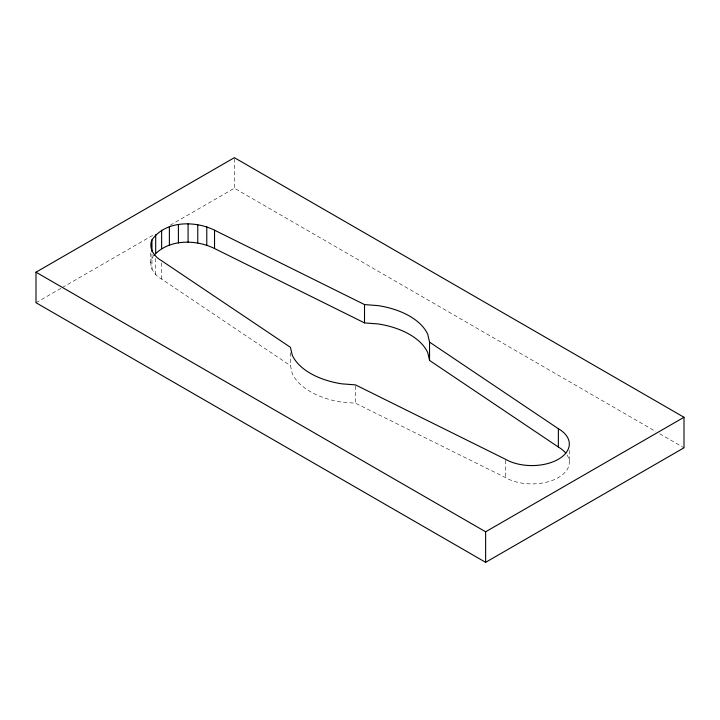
<?xml version="1.0" encoding="UTF-8"?>
<svg xmlns="http://www.w3.org/2000/svg" width="720" height="720" viewBox="0 0 720 720"><rect width="100%" height="100%" fill="white"/><g stroke="black" fill="none" stroke-linecap="round" stroke-linejoin="round"><path stroke-width="0.54" stroke-dasharray="3.6 2.7" d="M567.072 454.932A37.404 21.591 0 0 1 552.015 480.528A37.404 21.591 0 0 1 505.467 477.576L355.482 403.2L341.847 402.165A70.137 40.491 0 0 1 292.257 373.536L290.457 365.661L161.631 279.072C153.792 275.067 147.114 264.564 153.198 256.473M36 302.733L61.281 288.144M62.253 287.577L152.685 235.368M170.19 225.261L234.369 188.208L655.776 431.505M659.673 433.755L684 447.804M569.322 450.45L569.322 462.312M505.467 460.332L505.467 477.576M355.482 385.956L355.482 403.2M290.457 352.728L290.457 365.661M234.369 158.76L234.369 188.208M161.631 262.899L161.631 279.072M155.691 258.426L155.691 274.599M151.956 253.899L151.956 269.388M150.678 253.017L150.678 263.799"/><path stroke-width="1.08" d="M151.956 239.886C148.185 248.292 154.413 256.752 161.631 260.748L290.457 347.337L292.257 355.212A70.137 40.491 0 0 0 341.847 383.841L355.482 384.876L505.467 459.252A37.404 21.591 0 0 0 558.369 459.252A37.404 21.591 0 0 0 558.369 428.715L429.543 342.117L427.743 334.251A70.137 40.491 0 0 0 378.153 305.622L364.518 304.578L214.533 230.202C195.057 220.527 165.429 220.518 151.956 239.886L151.956 251.739M153.819 255.6C168.462 238.986 195.777 239.22 214.533 248.526L364.518 322.902L378.153 323.946A70.137 40.491 0 0 1 427.743 352.575L429.543 360.441L558.369 447.039A37.404 21.591 0 0 1 565.812 453.177M36 272.196L234.369 157.671L684 417.267L684 447.804L485.631 562.329L36 302.733L36 272.196L485.631 531.792L684 417.267M558.369 428.715L558.369 447.039M485.631 531.792L485.631 562.329M429.543 342.117L429.543 360.441M364.518 304.578L364.518 322.902M214.533 230.202L214.533 248.526M206.784 226.773L206.784 245.097M197.766 224.613L197.766 242.937M188.082 223.875L188.082 242.199M178.398 224.613L178.398 242.937M169.38 226.773L169.38 245.097M161.631 230.202L161.631 248.526M155.691 234.675L155.691 252.999"/></g></svg>
